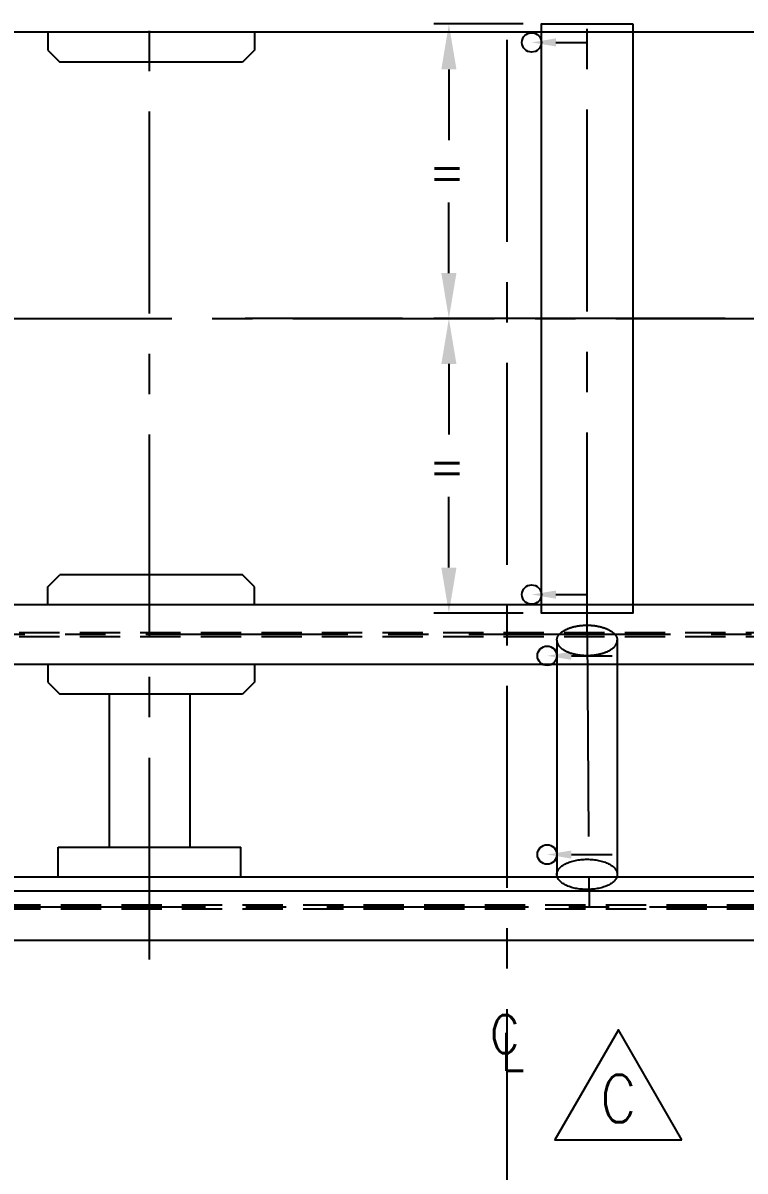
# Model space of a CAD drawing. Extents: x 0 to 13716, y 0 to 9144.
# Drawn here: x 1267 to 2175, y 2135 to 3579 of the extents above; entities that cross this region are included whole.
import ezdxf
from ezdxf.enums import TextEntityAlignment as Align

# ---------------------------------------------------------------- set-up
doc = ezdxf.new("R2010")
doc.units = 0
doc.header["$LTSCALE"] = 8
for name, pattern in [('CENTER', [50.8, 31.75, -6.35, 6.35, -6.35]), ('HIDDEN', [9.525, 6.35, -3.175]), ('HIDDEN2', [4.7625, 3.175, -1.5875])]:
    doc.linetypes.add(name, pattern=pattern)
doc.layers.get('DEFPOINTS').update_dxf_attribs({"linetype": 'CONTINUOUS'})
for name, color, linetype in [('EMS_CL', 1, 'CENTER'), ('EMS_DIM', 3, 'CONTINUOUS'), ('EMS_HF', 3, 'HIDDEN2'), ('EMS_HIDDEN', 3, 'HIDDEN'), ('EMS_OBJECT', 2, 'CONTINUOUS'), ('EMS_REV', 7, 'CONTINUOUS'), ('EMS_TXT', 2, 'CONTINUOUS')]:
    doc.layers.add(name, color=color, linetype=linetype)
doc.styles.add('EMS', font='Romans.shx', dxfattribs={"width": 0.85, "height": 48})
doc.styles.add('ROMANS', font='Romans', dxfattribs={"width": 0.85, "height": 48})
doc.dimstyles.get("Standard").update_dxf_attribs({"dimtxt": 2.5, "dimasz": 2.5, "dimexe": 1.25, "dimexo": 0.625, "dimtad": 1, "dimcen": 2.5, "dimazin": 3, "dimtfac": 1, "dimtmove": 0, "dimatfit": 3})

# ---------------------------------------------------------------- blocks, each defined once
blk = doc.blocks.new('*U161')
at = {"layer": 'EMS_TXT', "style": 'ROMANS', "width": 0.85}
blk.add_text('C', height=48, dxfattribs=at).set_placement((1854.6, 2283.6))
blk = doc.blocks.new('*U162')
at = {"layer": 'EMS_TXT', "style": 'ROMANS', "width": 0.85}
blk.add_text('L', height=48, dxfattribs=at).set_placement((1868.1, 2261.3))
blk = doc.blocks.new('*U165')
at = {"layer": 'EMS_DIM'}
blk.add_lwpolyline([(1956.8, 2533.5), (2008.1, 2533.5)], dxfattribs=at)
blk.add_solid([(1956.8, 2528.4), (1926.4, 2533.5), (1956.8, 2538.6)], dxfattribs=at)
blk = doc.blocks.new('*U166')
at = {"layer": 'EMS_DIM'}
blk.add_lwpolyline([(1956.8, 2783.5), (2008.1, 2783.5)], dxfattribs=at)
blk.add_solid([(1956.8, 2778.4), (1926.4, 2783.5), (1956.8, 2788.6)], dxfattribs=at)
blk = doc.blocks.new('*U226')
at = {"layer": 'EMS_DIM', "style": 'ROMANS', "width": 0.85}
blk.add_text('=', height=48, dxfattribs=at).set_placement((1777.5, 3369))
blk = doc.blocks.new('*D39')
at = {"layer": 'DEFPOINTS', "color": 0}
for p in [(1802.7, 3578.2), (1919.1, 3578.2), (1976.6, 3207.7)]:
    blk.add_point(p, dxfattribs=at)
at = {"layer": 'EMS_DIM'}
for p, q in [((1896.2, 3578.2), (1783.7, 3578.2)), ((1802.7, 3521.1), (1802.7, 3432.2)), ((1802.7, 3264.9), (1802.7, 3353.8)), ((1953.7, 3207.7), (1783.7, 3207.7))]:
    blk.add_line(p, q, dxfattribs=at)
for points in [[(1793.2, 3521.1), (1812.2, 3521.1), (1802.7, 3578.2)], [(1793.2, 3264.9), (1812.2, 3264.9), (1802.7, 3207.7)]]:
    blk.add_solid(points, dxfattribs=at)
at = {"layer": 'EMS_OBJECT'}
blk.add_blockref('*U226', (0, 0), dxfattribs=at)
blk = doc.blocks.new('*U227')
at = {"layer": 'EMS_DIM', "style": 'ROMANS', "width": 0.85}
blk.add_text('=', height=48, dxfattribs=at).set_placement((1777.5, 2998.5))
blk = doc.blocks.new('*D40')
at = {"layer": 'DEFPOINTS', "color": 0}
for p in [(1976.6, 3207.7), (1802.7, 2837.2), (1919.1, 2837.2)]:
    blk.add_point(p, dxfattribs=at)
at = {"layer": 'EMS_DIM'}
for p, q in [((1953.7, 3207.7), (1783.7, 3207.7)), ((1802.7, 3150.6), (1802.7, 3061.7)), ((1802.7, 2894.4), (1802.7, 2983.3)), ((1896.2, 2837.2), (1783.7, 2837.2))]:
    blk.add_line(p, q, dxfattribs=at)
for points in [[(1793.2, 3150.6), (1812.2, 3150.6), (1802.7, 3207.7)], [(1793.2, 2894.4), (1812.2, 2894.4), (1802.7, 2837.2)]]:
    blk.add_solid(points, dxfattribs=at)
at = {"layer": 'EMS_OBJECT'}
blk.add_blockref('*U227', (0, 0), dxfattribs=at)
blk = doc.blocks.new('*U224')
at = {"layer": 'EMS_DIM'}
blk.add_lwpolyline([(1937.3, 2860.5), (1976.4, 2860.5)], dxfattribs=at)
blk.add_solid([(1937.3, 2855.4), (1906.9, 2860.5), (1937.3, 2865.6)], dxfattribs=at)
blk = doc.blocks.new('*U225')
at = {"layer": 'EMS_DIM'}
blk.add_lwpolyline([(1937.3, 3555), (1976.4, 3555)], dxfattribs=at)
blk.add_solid([(1937.3, 3549.9), (1906.9, 3555), (1937.3, 3560.1)], dxfattribs=at)
blk = doc.blocks.new('EMS_REVSYMM')
at = {"layer": 'EMS_REV', "color": 2}
blk.add_lwpolyline([(5.33, 0), (0, 9.232), (-5.33, 0)], close=True, dxfattribs=at)
at = {"layer": 'EMS_REV', "style": 'EMS', "width": 0.85}
blk.add_attdef('RV', text='', height=3.969, dxfattribs=at).set_placement((0, 3.464), align=Align.MIDDLE)

msp = doc.modelspace()

# ---------------------------------------------------------------- linework, layer by layer
at = {"layer": 'EMS_CL', "color": 252}
for p, q in [((1425.942, 2401.297), (1425.942, 4015.804)), ((2894.557, 2810.246), (858.054, 2810.246)), ((836.138, 2467.746), (2913.092, 2467.746))]:
    msp.add_line(p, q, dxfattribs=at)
at = {"layer": 'EMS_CL'}
for p, q in [((1875.942, 2085.183), (1875.942, 4001.977)), ((1976.577, 2810.246), (1976.577, 3605.246)), ((793.495, 3207.746), (2995.585, 3207.746)), ((2150.544, 3207.746), (1546.22, 3207.746)), ((1976.577, 2810.246), (1979.249, 2467.746))]:
    msp.add_line(p, q, dxfattribs=at)
at = {"layer": 'EMS_DIM'}
for p, q in [((1938.577, 2802.983), (1938.577, 2508.535)), ((2014.577, 2802.983), (2014.577, 2508.535))]:
    msp.add_line(p, q, dxfattribs=at)
msp.add_lwpolyline([(2034.077, 3578.246), (2034.077, 2837.246), (1919.077, 2837.246), (1919.077, 3578.246)], close=True, dxfattribs=at)
for points in [[(1938.58, 2802.98, 0), (1938.59, 2803.45, 0), (1938.62, 2803.92, 0), (1938.68, 2804.38, 0), (1938.76, 2804.85, 0), (1938.86, 2805.31, 0), (1938.99, 2805.77, 0), (1939.14, 2806.23, 0), (1939.31, 2806.69, 0), (1939.5, 2807.15, 0), (1939.72, 2807.6, 0), (1939.95, 2808.05, 0), (1940.21, 2808.5, 0), (1940.49, 2808.94, 0), (1940.8, 2809.38, 0), (1941.12, 2809.82, 0), (1941.47, 2810.25, 0), (1941.84, 2810.68, 0), (1942.23, 2811.11, 0), (1942.63, 2811.53, 0), (1943.06, 2811.94, 0), (1943.51, 2812.35, 0), (1943.98, 2812.75, 0), (1944.47, 2813.15, 0), (1944.98, 2813.54, 0), (1945.51, 2813.92, 0), (1946.06, 2814.3, 0), (1946.62, 2814.67, 0), (1947.2, 2815.04, 0), (1947.8, 2815.39, 0), (1948.42, 2815.74, 0), (1949.06, 2816.08, 0), (1949.71, 2816.42, 0), (1950.37, 2816.74, 0), (1951.06, 2817.06, 0), (1951.76, 2817.37, 0), (1952.47, 2817.67, 0), (1953.2, 2817.96, 0), (1953.94, 2818.24, 0), (1954.7, 2818.52, 0), (1955.47, 2818.78, 0), (1956.25, 2819.04, 0), (1957.04, 2819.28, 0), (1957.85, 2819.51, 0), (1958.66, 2819.74, 0), (1959.49, 2819.95, 0), (1960.33, 2820.16, 0), (1961.18, 2820.35, 0), (1962.03, 2820.54, 0), (1962.9, 2820.71, 0), (1963.78, 2820.87, 0), (1964.66, 2821.02, 0), (1965.55, 2821.17, 0), (1966.44, 2821.29, 0), (1967.34, 2821.41, 0), (1968.25, 2821.52, 0), (1969.16, 2821.62, 0), (1970.08, 2821.7, 0), (1971, 2821.78, 0), (1971.93, 2821.84, 0), (1972.85, 2821.89, 0), (1973.78, 2821.93, 0), (1974.71, 2821.96, 0), (1975.64, 2821.98, 0), (1976.58, 2821.98, 0), (1977.51, 2821.98, 0), (1978.44, 2821.96, 0), (1979.37, 2821.93, 0), (1980.3, 2821.89, 0), (1981.23, 2821.84, 0), (1982.15, 2821.78, 0), (1983.07, 2821.7, 0), (1983.99, 2821.62, 0), (1984.9, 2821.52, 0), (1985.81, 2821.41, 0), (1986.71, 2821.29, 0), (1987.61, 2821.17, 0), (1988.5, 2821.02, 0), (1989.38, 2820.87, 0), (1990.25, 2820.71, 0), (1991.12, 2820.54, 0), (1991.98, 2820.35, 0), (1992.82, 2820.16, 0), (1993.66, 2819.95, 0), (1994.49, 2819.74, 0), (1995.31, 2819.51, 0), (1996.11, 2819.28, 0), (1996.91, 2819.04, 0), (1997.69, 2818.78, 0), (1998.46, 2818.52, 0), (1999.21, 2818.24, 0), (1999.96, 2817.96, 0), (2000.68, 2817.67, 0), (2001.4, 2817.37, 0), (2002.1, 2817.06, 0), (2002.78, 2816.74, 0), (2003.45, 2816.42, 0), (2004.1, 2816.08, 0), (2004.73, 2815.74, 0), (2005.35, 2815.39, 0), (2005.95, 2815.04, 0), (2006.53, 2814.67, 0), (2007.1, 2814.3, 0), (2007.65, 2813.92, 0), (2008.17, 2813.54, 0), (2008.68, 2813.15, 0), (2009.17, 2812.75, 0), (2009.64, 2812.35, 0), (2010.09, 2811.94, 0), (2010.52, 2811.53, 0), (2010.93, 2811.11, 0), (2011.32, 2810.68, 0), (2011.68, 2810.25, 0), (2012.03, 2809.82, 0), (2012.36, 2809.38, 0), (2012.66, 2808.94, 0), (2012.94, 2808.5, 0), (2013.2, 2808.05, 0), (2013.44, 2807.6, 0), (2013.65, 2807.15, 0), (2013.85, 2806.69, 0), (2014.02, 2806.23, 0), (2014.17, 2805.77, 0), (2014.29, 2805.31, 0), (2014.39, 2804.85, 0), (2014.47, 2804.38, 0), (2014.53, 2803.92, 0), (2014.57, 2803.45, 0), (2014.58, 2802.98, 0)], [(1938.58, 2508.53, 0), (1938.62, 2509.47, 0), (1938.76, 2510.4, 0), (1938.99, 2511.32, 0), (1939.31, 2512.24, 0), (1939.72, 2513.15, 0), (1940.21, 2514.05, 0), (1940.8, 2514.94, 0), (1941.47, 2515.81, 0), (1942.23, 2516.66, 0), (1943.06, 2517.49, 0), (1943.98, 2518.3, 0), (1944.98, 2519.09, 0), (1946.06, 2519.85, 0), (1947.2, 2520.59, 0), (1948.42, 2521.29, 0), (1949.71, 2521.97, 0), (1951.06, 2522.61, 0), (1952.47, 2523.22, 0), (1953.94, 2523.8, 0), (1955.47, 2524.33, 0), (1957.04, 2524.83, 0), (1958.66, 2525.29, 0), (1960.33, 2525.71, 0), (1962.03, 2526.09, 0), (1963.78, 2526.42, 0), (1965.55, 2526.72, 0), (1967.34, 2526.97, 0), (1969.16, 2527.17, 0), (1971, 2527.33, 0), (1972.85, 2527.44, 0), (1974.71, 2527.51, 0), (1976.58, 2527.53, 0), (1978.44, 2527.51, 0), (1980.3, 2527.44, 0), (1982.15, 2527.33, 0), (1983.99, 2527.17, 0), (1985.81, 2526.97, 0), (1987.61, 2526.72, 0), (1989.38, 2526.42, 0), (1991.12, 2526.09, 0), (1992.82, 2525.71, 0), (1994.49, 2525.29, 0), (1996.11, 2524.83, 0), (1997.69, 2524.33, 0), (1999.21, 2523.8, 0), (2000.68, 2523.22, 0), (2002.1, 2522.61, 0), (2003.45, 2521.97, 0), (2004.73, 2521.29, 0), (2005.95, 2520.59, 0), (2007.1, 2519.85, 0), (2008.17, 2519.09, 0), (2009.17, 2518.3, 0), (2010.09, 2517.49, 0), (2010.93, 2516.66, 0), (2011.68, 2515.81, 0), (2012.36, 2514.94, 0), (2012.94, 2514.05, 0), (2013.44, 2513.15, 0), (2013.85, 2512.24, 0), (2014.17, 2511.32, 0), (2014.39, 2510.4, 0), (2014.53, 2509.47, 0), (2014.58, 2508.53, 0), (2014.53, 2507.6, 0), (2014.39, 2506.67, 0), (2014.17, 2505.75, 0), (2013.85, 2504.83, 0), (2013.44, 2503.92, 0), (2012.94, 2503.02, 0), (2012.36, 2502.13, 0), (2011.68, 2501.26, 0), (2010.93, 2500.41, 0), (2010.09, 2499.58, 0), (2009.17, 2498.77, 0), (2008.17, 2497.98, 0), (2007.1, 2497.22, 0), (2005.95, 2496.48, 0), (2004.73, 2495.77, 0), (2003.45, 2495.1, 0), (2002.1, 2494.46, 0), (2000.68, 2493.85, 0), (1999.21, 2493.27, 0), (1997.69, 2492.74, 0), (1996.11, 2492.24, 0), (1994.49, 2491.78, 0), (1992.82, 2491.36, 0), (1991.12, 2490.98, 0), (1989.38, 2490.65, 0), (1987.61, 2490.35, 0), (1985.81, 2490.1, 0), (1983.99, 2489.9, 0), (1982.15, 2489.74, 0), (1980.3, 2489.63, 0), (1978.44, 2489.56, 0), (1976.58, 2489.53, 0), (1974.71, 2489.56, 0), (1972.85, 2489.63, 0), (1971, 2489.74, 0), (1969.16, 2489.9, 0), (1967.34, 2490.1, 0), (1965.55, 2490.35, 0), (1963.78, 2490.65, 0), (1962.03, 2490.98, 0), (1960.33, 2491.36, 0), (1958.66, 2491.78, 0), (1957.04, 2492.24, 0), (1955.47, 2492.74, 0), (1953.94, 2493.27, 0), (1952.47, 2493.85, 0), (1951.06, 2494.46, 0), (1949.71, 2495.1, 0), (1948.42, 2495.77, 0), (1947.2, 2496.48, 0), (1946.06, 2497.22, 0), (1944.98, 2497.98, 0), (1943.98, 2498.77, 0), (1943.06, 2499.58, 0), (1942.23, 2500.41, 0), (1941.47, 2501.26, 0), (1940.8, 2502.13, 0), (1940.21, 2503.02, 0), (1939.72, 2503.92, 0), (1939.31, 2504.83, 0), (1938.99, 2505.75, 0), (1938.76, 2506.67, 0), (1938.62, 2507.6, 0), (1938.58, 2508.53, 0)]]:
    msp.add_polyline3d(points, dxfattribs=at)
for centre in [(1906.853, 3555.004), (1906.853, 2860.489), (1926.353, 2783.504), (1926.353, 2533.528)]:
    msp.add_circle(centre, 12.224, dxfattribs=at)
at = {"layer": 'EMS_HF'}
msp.add_polyline3d([(1938.58, 2802.98, 0), (1938.59, 2802.52, 0), (1938.62, 2802.05, 0), (1938.68, 2801.59, 0), (1938.76, 2801.12, 0), (1938.86, 2800.66, 0), (1938.99, 2800.2, 0), (1939.14, 2799.73, 0), (1939.31, 2799.28, 0), (1939.5, 2798.82, 0), (1939.72, 2798.37, 0), (1939.95, 2797.92, 0), (1940.21, 2797.47, 0), (1940.49, 2797.02, 0), (1940.8, 2796.58, 0), (1941.12, 2796.15, 0), (1941.47, 2795.71, 0), (1941.84, 2795.28, 0), (1942.23, 2794.86, 0), (1942.63, 2794.44, 0), (1943.06, 2794.03, 0), (1943.51, 2793.62, 0), (1943.98, 2793.22, 0), (1944.47, 2792.82, 0), (1944.98, 2792.43, 0), (1945.51, 2792.04, 0), (1946.06, 2791.66, 0), (1946.62, 2791.29, 0), (1947.2, 2790.93, 0), (1947.8, 2790.57, 0), (1948.42, 2790.22, 0), (1949.06, 2789.88, 0), (1949.71, 2789.55, 0), (1950.37, 2789.22, 0), (1951.06, 2788.91, 0), (1951.76, 2788.6, 0), (1952.47, 2788.3, 0), (1953.2, 2788, 0), (1953.94, 2787.72, 0), (1954.7, 2787.45, 0), (1955.47, 2787.19, 0), (1956.25, 2786.93, 0), (1957.04, 2786.69, 0), (1957.85, 2786.45, 0), (1958.66, 2786.23, 0), (1959.49, 2786.01, 0), (1960.33, 2785.81, 0), (1961.18, 2785.61, 0), (1962.03, 2785.43, 0), (1962.9, 2785.26, 0), (1963.78, 2785.09, 0), (1964.66, 2784.94, 0), (1965.55, 2784.8, 0), (1966.44, 2784.67, 0), (1967.34, 2784.55, 0), (1968.25, 2784.44, 0), (1969.16, 2784.35, 0), (1970.08, 2784.26, 0), (1971, 2784.19, 0), (1971.93, 2784.13, 0), (1972.85, 2784.07, 0), (1973.78, 2784.03, 0), (1974.71, 2784.01, 0), (1975.64, 2783.99, 0), (1976.58, 2783.98, 0), (1977.51, 2783.99, 0), (1978.44, 2784.01, 0), (1979.37, 2784.03, 0), (1980.3, 2784.07, 0), (1981.23, 2784.13, 0), (1982.15, 2784.19, 0), (1983.07, 2784.26, 0), (1983.99, 2784.35, 0), (1984.9, 2784.44, 0), (1985.81, 2784.55, 0), (1986.71, 2784.67, 0), (1987.61, 2784.8, 0), (1988.5, 2784.94, 0), (1989.38, 2785.09, 0), (1990.25, 2785.26, 0), (1991.12, 2785.43, 0), (1991.98, 2785.61, 0), (1992.82, 2785.81, 0), (1993.66, 2786.01, 0), (1994.49, 2786.23, 0), (1995.31, 2786.45, 0), (1996.11, 2786.69, 0), (1996.91, 2786.93, 0), (1997.69, 2787.19, 0), (1998.46, 2787.45, 0), (1999.21, 2787.72, 0), (1999.96, 2788, 0), (2000.68, 2788.3, 0), (2001.4, 2788.6, 0), (2002.1, 2788.91, 0), (2002.78, 2789.22, 0), (2003.45, 2789.55, 0), (2004.1, 2789.88, 0), (2004.73, 2790.22, 0), (2005.35, 2790.57, 0), (2005.95, 2790.93, 0), (2006.53, 2791.29, 0), (2007.1, 2791.66, 0), (2007.65, 2792.04, 0), (2008.17, 2792.43, 0), (2008.68, 2792.82, 0), (2009.17, 2793.22, 0), (2009.64, 2793.62, 0), (2010.09, 2794.03, 0), (2010.52, 2794.44, 0), (2010.93, 2794.86, 0), (2011.32, 2795.28, 0), (2011.68, 2795.71, 0), (2012.03, 2796.15, 0), (2012.36, 2796.58, 0), (2012.66, 2797.02, 0), (2012.94, 2797.47, 0), (2013.2, 2797.92, 0), (2013.44, 2798.37, 0), (2013.65, 2798.82, 0), (2013.85, 2799.28, 0), (2014.02, 2799.73, 0), (2014.17, 2800.2, 0), (2014.29, 2800.66, 0), (2014.39, 2801.12, 0), (2014.47, 2801.59, 0), (2014.53, 2802.05, 0), (2014.57, 2802.52, 0), (2014.58, 2802.98, 0)], dxfattribs=at)
at = {"layer": 'EMS_HIDDEN', "color": 252}
for p, q in [((880.944, 2812.746), (2870.939, 2812.746)), ((880.944, 2807.746), (2870.939, 2807.746)), ((857.203, 2470.246), (2894.68, 2470.246)), ((857.203, 2465.246), (2894.68, 2465.246))]:
    msp.add_line(p, q, dxfattribs=at)
at = {"layer": 'EMS_OBJECT', "color": 252}
for p, q in [((2870.939, 3567.746), (880.944, 3567.746)), ((1298.007, 3567.746), (1298.007, 3545.246)), ((1558.007, 3567.746), (1558.007, 3545.246)), ((1298.007, 3545.246), (1313.007, 3530.246)), ((1558.007, 3545.246), (1543.007, 3530.246)), ((1543.007, 3530.246), (1313.007, 3530.246)), ((1298.007, 2870.246), (1313.007, 2885.246)), ((1543.007, 2885.246), (1313.007, 2885.246)), ((1558.007, 2870.246), (1543.007, 2885.246)), ((1298.007, 2847.746), (1298.007, 2870.246)), ((1558.007, 2847.746), (1558.007, 2870.246)), ((2870.939, 2847.746), (880.944, 2847.746)), ((2870.939, 2772.746), (880.944, 2772.746)), ((1298.007, 2772.746), (1298.007, 2750.246)), ((1558.007, 2772.746), (1558.007, 2750.246)), ((1298.007, 2750.246), (1313.007, 2735.246)), ((1558.007, 2750.246), (1543.007, 2735.246)), ((1543.007, 2735.246), (1313.007, 2735.246)), ((1375.192, 2735.246), (1375.192, 2542.746)), ((1476.692, 2735.246), (1476.692, 2542.746)), ((1310.942, 2542.746), (1540.942, 2542.746)), ((1310.942, 2505.246), (1310.942, 2542.746)), ((1540.942, 2505.246), (1540.942, 2542.746)), ((2894.68, 2505.246), (857.203, 2505.246)), ((857.203, 2487.746), (2894.68, 2487.746)), ((2894.68, 2425.246), (857.203, 2425.246))]:
    msp.add_line(p, q, dxfattribs=at)

# ---------------------------------------------------------------- block references
at = {"layer": 'EMS_OBJECT'}
for name in ['*U225', '*U224', '*U166', '*U165', '*U161', '*U162']:
    msp.add_blockref(name, (0, 0), dxfattribs=at)
at = {"layer": 'EMS_REV', "xscale": 15, "yscale": 15, "zscale": 15}
msp.add_blockref('EMS_REVSYMM', (2015.944, 2174.513), dxfattribs=at).add_auto_attribs({'RV': 'C'})

# ---------------------------------------------------------------- dimensions: what is measured, and where the dimension line sits
at = {"layer": 'EMS_DIM'}
for base, p2, angle, picture, middle in [((1802.714, 3578.246), (1919.077, 3578.246), 90, '*D39', (1802.714, 3392.996)), ((1802.714, 2837.246), (1919.077, 2837.246), 270, '*D40', (1802.714, 3022.496))]:
    dim = msp.add_linear_dim(base=base, p1=(1976.577, 3207.746), p2=p2, angle=angle, text='=', dimstyle='Standard', dxfattribs=at)
    dim.commit()
    dim.dimension.update_dxf_attribs({"geometry": picture, "text_midpoint": middle})

doc.saveas('drawing.dxf')
